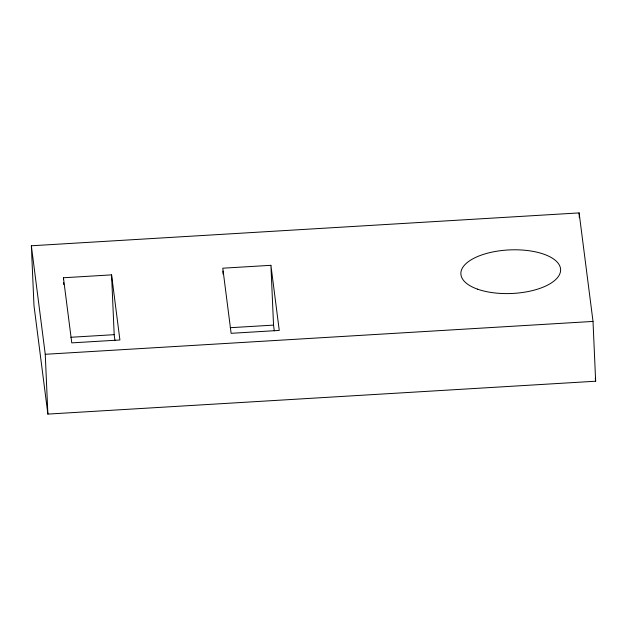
<?xml version="1.0" encoding="UTF-8"?>
<svg xmlns="http://www.w3.org/2000/svg" width="627" height="627" viewBox="0 0 627 627"><rect width="100%" height="100%" fill="white"/><g stroke="black" fill="none" stroke-linecap="round" stroke-linejoin="round"><path stroke-width="0.94" d="M31.35 245.776L579.121 212.906L593.017 321.424L595.65 381.224L47.879 414.094L33.983 305.576L31.35 245.776L45.254 354.294L47.879 414.094M63.429 277.761L111.567 274.877L119.906 339.983L71.768 342.875L63.429 277.761L63.515 279.689M270.919 265.315L222.781 268.199L231.12 333.313L279.258 330.421L270.919 265.315L273.544 325.115L274.281 330.86M70.867 337.271L114.192 334.677L114.929 340.422M230.219 327.709L273.544 325.115M45.254 354.294L593.017 321.424M595.274 378.316L595.65 381.224M579.121 212.906L579.332 217.734M222.906 271.099L223.032 273.991M111.567 274.877L114.192 334.677M63.64 282.589L63.727 284.517M477.508 289.149A49.917 21.82 -2.5 0 0 559.574 274.414A49.917 21.82 -2.5 0 0 495.181 251.498A49.917 21.82 -2.5 0 0 477.508 289.149"/></g></svg>
